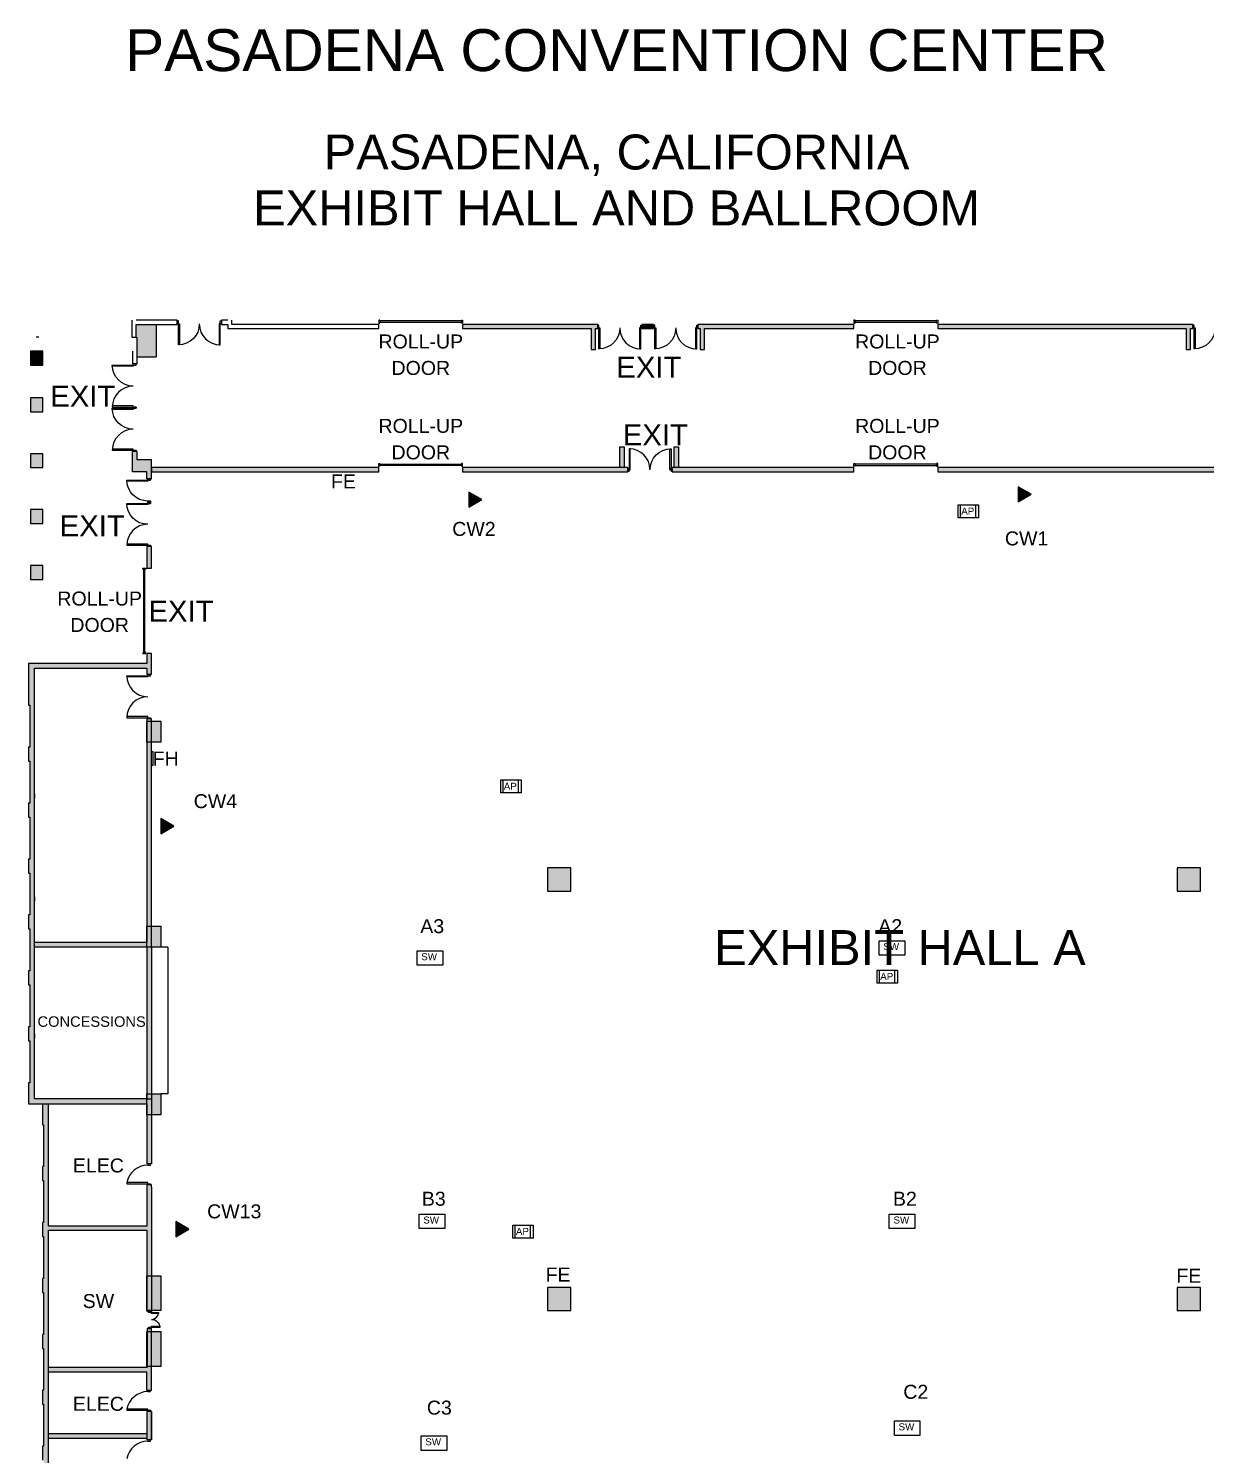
# Model space of a CAD drawing. Header units: inches. Extents: x 812 to 4511, y -5858 to -1979.
# Drawn here: x 812 to 2833, y -4434 to -1986 of the extents above; entities that cross this region are included whole.
import ezdxf
from ezdxf.enums import TextEntityAlignment as Align

# ---------------------------------------------------------------- set-up
doc = ezdxf.new("R2010")
doc.units = ezdxf.units.IN
doc.header["$LTSCALE"] = 100
doc.header["$MEASUREMENT"] = 0
for name, color, linetype in [('ap_location', 50, 'CONTINUOUS'), ('bldg_clmn', 9, 'CONTINUOUS'), ('bldg_doors', 9, 'CONTINUOUS'), ('bldg_doors_service', 7, 'CONTINUOUS'), ('bldg_fire', 1, 'CONTINUOUS'), ('bldg_text', 94, 'CONTINUOUS'), ('bldg_text1', 94, 'CONTINUOUS'), ('bldg_title', 101, 'CONTINUOUS'), ('bldg_wallint', 9, 'CONTINUOUS'), ('bldg_wallintsol', 9, 'CONTINUOUS'), ('data_location', 110, 'CONTINUOUS'), ('switch_location', 40, 'CONTINUOUS')]:
    doc.layers.add(name, color=color, linetype=linetype)
doc.styles.add('bldgtx30', font='arial.ttf', dxfattribs={"height": 30})
doc.styles.add('bldgtx36', font='arial.ttf', dxfattribs={"height": 36})
doc.styles.add('bldgtx48', font='arial.ttf', dxfattribs={"height": 48})
doc.styles.add('showtx24', font='arial.ttf', dxfattribs={"height": 24})
doc.styles.add('showtx60', font='arial.ttf', dxfattribs={"height": 60})

msp = doc.modelspace()

# ---------------------------------------------------------------- hatches: boundary and pattern name
at = {"layer": 'bldg_clmn'}
for points in [[(1015.5, -3175), (1039.5, -3175), (1039.5, -3211), (1015.5, -3211)], [(1743.5, -3467), (1743.5, -3427), (1703.5, -3427), (1703.5, -3467)], [(2824.5, -3467), (2824.5, -3427), (2784.5, -3427), (2784.5, -3467)], [(1015.5, -3527), (1039.5, -3527), (1039.5, -3563), (1015.5, -3563)], [(1015.5, -3815), (1039.5, -3815), (1039.5, -3851), (1015.5, -3851)], [(1015.5, -4127), (1039.5, -4127), (1039.5, -4187), (1015.5, -4187)], [(1743.5, -4187), (1743.5, -4147), (1703.5, -4147), (1703.5, -4187)], [(2824.5, -4187), (2824.5, -4147), (2784.5, -4147), (2784.5, -4187)], [(1015.5, -4223), (1039.5, -4223), (1039.5, -4283), (1015.5, -4283)]]:
    msp.add_hatch(color=256, dxfattribs=at).paths.add_polyline_path(points)
at = {"layer": 'bldg_wallint'}
for points in [[(836.6, -2539.5), (815.6, -2539.5), (815.6, -2563.5), (836.6, -2563.5)], [(1023.5, -2726.5), (998.7, -2726.5), (998.7, -2711.7), (990.6, -2711.7), (990.6, -2747), (1015.3, -2747), (1015.3, -2759), (1023.5, -2759)]]:
    msp.add_hatch(color=256, dxfattribs=at).paths.add_polyline_path(points)
at = {"layer": 'bldg_wallintsol'}
for points in [[(1031.4, -2494), (996.8, -2494), (996.8, -2515.6), (998.7, -2515.6), (998.7, -2549.3), (1031.4, -2549.3)], [(1789.5, -2493.7), (1781.8, -2493.7), (1557.5, -2493.7), (1557.5, -2501), (1778.2, -2501), (1778.2, -2537), (1785.5, -2537), (1785.5, -2501), (1789.5, -2501)], [(1885.5, -2493.7), (1865.5, -2493.7), (1865.5, -2501), (1885.5, -2501)], [(2229.5, -2493.7), (1969.1, -2493.7), (1961.5, -2493.7), (1961.5, -2501), (1965.5, -2501), (1965.5, -2537), (1972.7, -2537), (1972.7, -2501), (2229.5, -2501)], [(2811.5, -2493.7), (2803.8, -2493.7), (2373.5, -2493.7), (2373.5, -2501), (2800.2, -2501), (2800.2, -2537), (2807.5, -2537), (2807.5, -2501), (2811.5, -2501)], [(1834.8, -2703.7), (1827.6, -2703.7), (1827.6, -2739.7), (1834.8, -2739.7)], [(1928.3, -2703.7), (1921, -2703.7), (1921, -2739.7), (1928.3, -2739.7)], [(1413.5, -2739.7), (1023.5, -2739.7), (1023.5, -2747), (1413.5, -2747)], [(1841.5, -2739.7), (1557.5, -2739.7), (1557.5, -2747), (1841.5, -2747)], [(2229.5, -2739.7), (1917.5, -2739.7), (1917.5, -2747), (2229.5, -2747)], [(2897.5, -2739.7), (2373.5, -2739.7), (2373.5, -2747), (2897.5, -2747)], [(1023.5, -2875), (1015.3, -2875), (1015.3, -2912), (1023.5, -2912)], [(1023.5, -3823.6), (1015.3, -3823.6), (822.3, -3823.6), (822.3, -3083.9), (836.2, -3083.9), (1015.3, -3083.9), (1015.3, -3095), (1023.5, -3095), (1023.5, -3083.9), (1023.5, -3059), (1015.3, -3059), (1015.3, -3075.7), (845.2, -3075.7), (836.2, -3075.7), (812.2, -3075.7), (812.2, -3147.7), (814.2, -3147.7), (814.2, -3219.7), (812.2, -3219.7), (812.2, -3243.7), (814.2, -3243.7), (814.2, -3315.7), (812.2, -3315.7), (812.2, -3339.7), (814.2, -3339.7), (814.2, -3411.7), (812.2, -3411.7), (812.2, -3435.7), (814.2, -3435.7), (814.2, -3507.7), (812.2, -3507.7), (812.2, -3531.7), (814.2, -3531.7), (814.2, -3603.7), (812.2, -3603.7), (812.2, -3627.7), (814.2, -3627.7), (814.2, -3699.7), (812.2, -3699.7), (812.2, -3723.7), (814.2, -3723.7), (814.2, -3795.7), (812.2, -3795.7), (812.2, -3831.7), (1015.3, -3831.7), (1015.3, -3935), (1023.5, -3935)], [(1023.5, -3171), (1015.3, -3171), (1015.3, -3555), (822.3, -3555), (822.3, -3563), (1023.5, -3563)], [(1023.5, -3563), (1015.3, -3563), (1015.3, -3823.6), (1023.5, -3823.6)], [(1023.5, -3975), (1023.5, -3971), (1015.3, -3971), (1015.3, -4041.7), (846.3, -4041.7), (846.3, -3831.7), (836.2, -3831.7), (836.2, -3867.7), (838.2, -3867.7), (838.2, -3939.7), (836.2, -3939.7), (836.2, -3963.7), (838.2, -3963.7), (838.2, -4035.7), (836.2, -4035.7), (836.2, -4059.7), (838.2, -4059.7), (838.2, -4131.7), (836.2, -4131.7), (836.2, -4155.7), (838.2, -4155.7), (838.2, -4227.7), (836.2, -4227.7), (836.2, -4251.7), (838.2, -4251.7), (838.2, -4323.7), (836.2, -4323.7), (836.2, -4347.7), (838.2, -4347.7), (838.2, -4419.7), (836.2, -4419.7), (836.2, -4443.7), (838.2, -4443.7), (838.2, -4515.7), (836.2, -4515.7), (836.2, -4551.7), (812.2, -4551.7), (822.3, -4559.9), (846.3, -4559.9), (846.3, -4552.6), (846.3, -4049), (1015.3, -4049), (1015.3, -4187.9), (1023.5, -4187.9)], [(1023.5, -4217.9), (1016.2, -4217.9), (1016.2, -4284.7), (846.3, -4284.7), (846.3, -4291.9), (1015.3, -4291.9), (1015.3, -4324), (1023.5, -4324)], [(1023.5, -4360), (1015.3, -4360), (1015.3, -4409), (1023.5, -4409)], [(1015.3, -4398.4), (846.3, -4398.4), (846.3, -4405.7), (1015.3, -4405.7)]]:
    msp.add_hatch(color=256, dxfattribs=at).paths.add_polyline_path(points)
h = msp.add_hatch(color=256, dxfattribs=at)
h.paths.add_polyline_path([(815.6, -2643.7), (836.6, -2643.7), (836.6, -2619.7), (815.6, -2619.7)])
h.paths.add_polyline_path([(836.6, -2907.7), (815.6, -2907.7), (815.6, -2931.7), (836.6, -2931.7)])
h.paths.add_polyline_path([(815.6, -2835.7), (836.6, -2835.7), (836.6, -2811.7), (815.6, -2811.7)])
h.paths.add_polyline_path([(815.6, -2739.7), (836.6, -2739.7), (836.6, -2715.7), (815.6, -2715.7)])
at = {"layer": 'data_location'}
h = msp.add_hatch(color=256, dxfattribs=at)
h.dxf.hatch_style = 1
h.paths.add_polyline_path([(1590.6, -2794.6), (1568.2, -2781.7), (1568.2, -2807.5)])
h = msp.add_hatch(color=256, dxfattribs=at)
h.dxf.hatch_style = 1
h.paths.add_polyline_path([(2533.8, -2785.5), (2511.4, -2772.5), (2511.4, -2798.4)])
h = msp.add_hatch(color=256, dxfattribs=at)
h.dxf.hatch_style = 1
h.paths.add_polyline_path([(1039.5, -3342.3), (1039.5, -3368.2), (1061.8, -3355.3)])
h = msp.add_hatch(color=256, dxfattribs=at)
h.dxf.hatch_style = 1
h.paths.add_polyline_path([(1065.3, -4034.1), (1065.3, -4060), (1087.7, -4047)])

# ---------------------------------------------------------------- linework, layer by layer
at = {"layer": 'ap_location'}
for p, q in [((2411.9, -2803.4), (2411.9, -2825.8)), ((2438.4, -2803.4), (2438.4, -2825.8)), ((1626.4, -3275.8), (1626.4, -3298.2)), ((1652.9, -3275.8), (1652.9, -3298.2)), ((2272.8, -3602.4), (2272.8, -3624.7)), ((2299.3, -3602.4), (2299.3, -3624.7)), ((1647.2, -4040), (1647.2, -4062.4)), ((1673.7, -4040), (1673.7, -4062.4))]:
    msp.add_line(p, q, dxfattribs=at)
for points in [[(2408.6, -2803.4), (2443.3, -2803.4), (2443.3, -2825.8), (2408.6, -2825.8)], [(1623.1, -3275.8), (1657.9, -3275.8), (1657.9, -3298.2), (1623.1, -3298.2)], [(2269.5, -3602.4), (2304.3, -3602.4), (2304.3, -3624.7), (2269.5, -3624.7)], [(1643.9, -4040), (1678.7, -4040), (1678.7, -4062.4), (1643.9, -4062.4)]]:
    msp.add_lwpolyline(points, close=True, dxfattribs=at)
at = {"layer": 'bldg_clmn'}
for points in [[(1015.5, -3175), (1039.5, -3175), (1039.5, -3211), (1015.5, -3211)], [(1743.5, -3467), (1743.5, -3427), (1703.5, -3427), (1703.5, -3467)], [(2824.5, -3467), (2824.5, -3427), (2784.5, -3427), (2784.5, -3467)], [(1015.5, -3527), (1039.5, -3527), (1039.5, -3563), (1015.5, -3563)], [(1015.5, -3815), (1039.5, -3815), (1039.5, -3851), (1015.5, -3851)], [(1015.5, -4127), (1039.5, -4127), (1039.5, -4187), (1015.5, -4187)], [(1743.5, -4187), (1743.5, -4147), (1703.5, -4147), (1703.5, -4187)], [(2824.5, -4187), (2824.5, -4147), (2784.5, -4147), (2784.5, -4187)], [(1015.5, -4223), (1039.5, -4223), (1039.5, -4283), (1015.5, -4283)]]:
    msp.add_lwpolyline(points, close=True, dxfattribs=at)
msp.add_lwpolyline([(1015.5, -3823.6), (1015.5, -3815), (1039.5, -3815), (1039.5, -3851), (1015.5, -3851), (1015.5, -3831.7)], dxfattribs=at)
at = {"layer": 'bldg_doors'}
for p, q in [((1069.5, -2487.9), (1067.5, -2487.9)), ((1067.5, -2487.9), (1067.5, -2492.9)), ((1067.5, -2492.9), (1069.5, -2492.9)), ((1069.5, -2492.9), (1069.5, -2487.9)), ((1069.5, -2492.9), (1071.5, -2492.9)), ((1069.5, -2528.9), (1069.5, -2492.9)), ((1071.5, -2492.9), (1071.5, -2528.9)), ((1141.5, -2492.9), (1139.5, -2492.9)), ((1139.5, -2492.9), (1139.5, -2528.9)), ((1141.5, -2487.9), (1143.5, -2487.9)), ((1141.5, -2492.9), (1141.5, -2487.9)), ((1141.5, -2528.9), (1141.5, -2492.9)), ((1143.5, -2492.9), (1141.5, -2492.9)), ((1143.5, -2487.9), (1143.5, -2492.9)), ((1791.5, -2494.9), (1789.5, -2494.9)), ((1789.5, -2494.9), (1789.5, -2499.9)), ((1791.5, -2499.9), (1791.5, -2494.9)), ((1863.5, -2494.9), (1865.5, -2494.9)), ((1863.5, -2499.9), (1863.5, -2494.9)), ((1865.5, -2494.9), (1865.5, -2499.9)), ((1887.5, -2494.9), (1885.5, -2494.9)), ((1885.5, -2494.9), (1885.5, -2499.9)), ((1887.5, -2499.9), (1887.5, -2494.9)), ((1959.5, -2494.9), (1961.5, -2494.9)), ((1959.5, -2499.9), (1959.5, -2494.9)), ((1961.5, -2494.9), (1961.5, -2499.9)), ((2813.5, -2494.9), (2811.5, -2494.9)), ((2811.5, -2494.9), (2811.5, -2499.9)), ((2813.5, -2499.9), (2813.5, -2494.9)), ((1789.5, -2499.9), (1791.5, -2499.9)), ((1791.5, -2499.9), (1793.5, -2499.9)), ((1791.5, -2535.9), (1791.5, -2499.9)), ((1793.5, -2499.9), (1793.5, -2535.9)), ((1863.5, -2499.9), (1861.5, -2499.9)), ((1861.5, -2499.9), (1861.5, -2535.9)), ((1863.5, -2535.9), (1863.5, -2499.9)), ((1865.5, -2499.9), (1863.5, -2499.9)), ((1885.5, -2499.9), (1887.5, -2499.9)), ((1887.5, -2499.9), (1889.5, -2499.9)), ((1887.5, -2535.9), (1887.5, -2499.9)), ((1889.5, -2499.9), (1889.5, -2535.9)), ((1959.5, -2499.9), (1957.5, -2499.9)), ((1957.5, -2499.9), (1957.5, -2535.9)), ((1959.5, -2535.9), (1959.5, -2499.9)), ((1961.5, -2499.9), (1959.5, -2499.9)), ((2811.5, -2499.9), (2813.5, -2499.9)), ((2813.5, -2499.9), (2815.5, -2499.9)), ((2813.5, -2535.9), (2813.5, -2499.9)), ((2815.5, -2499.9), (2815.5, -2535.9)), ((1071.5, -2528.9), (1069.5, -2528.9)), ((1139.5, -2528.9), (1141.5, -2528.9)), ((1793.5, -2535.9), (1791.5, -2535.9)), ((1861.5, -2535.9), (1863.5, -2535.9)), ((1889.5, -2535.9), (1887.5, -2535.9)), ((1957.5, -2535.9), (1959.5, -2535.9)), ((2815.5, -2535.9), (2813.5, -2535.9)), ((956.1, -2565.7), (956.1, -2563.7)), ((956.1, -2563.7), (992.1, -2563.7)), ((992.1, -2565.7), (956.1, -2565.7)), ((997.1, -2561.7), (992.1, -2561.7)), ((992.1, -2561.7), (992.1, -2563.7)), ((997.1, -2561.7), (992.1, -2561.7)), ((992.1, -2561.7), (992.1, -2563.7)), ((992.1, -2563.7), (997.1, -2563.7)), ((992.1, -2563.7), (992.1, -2565.7)), ((992.1, -2563.7), (997.1, -2563.7)), ((997.1, -2563.7), (997.1, -2561.7)), ((997.1, -2563.7), (997.1, -2561.7)), ((992.1, -2633.7), (956.1, -2633.7)), ((956.1, -2633.7), (956.1, -2635.7)), ((956.1, -2635.7), (992.1, -2635.7)), ((956.1, -2639.7), (956.1, -2637.7)), ((956.1, -2637.7), (992.1, -2637.7)), ((992.1, -2639.7), (956.1, -2639.7)), ((992.1, -2635.7), (992.1, -2633.7)), ((992.1, -2637.7), (992.1, -2635.7)), ((992.1, -2635.7), (997.1, -2635.7)), ((997.1, -2635.7), (992.1, -2635.7)), ((992.1, -2635.7), (992.1, -2637.7)), ((997.1, -2637.7), (992.1, -2637.7)), ((992.1, -2637.7), (992.1, -2639.7)), ((992.1, -2637.7), (997.1, -2637.7)), ((997.1, -2635.7), (997.1, -2637.7)), ((997.1, -2637.7), (997.1, -2635.7)), ((992.1, -2707.7), (956.1, -2707.7)), ((956.1, -2707.7), (956.1, -2709.7)), ((956.1, -2709.7), (992.1, -2709.7)), ((992.1, -2709.7), (992.1, -2707.7)), ((992.1, -2711.7), (992.1, -2709.7)), ((992.1, -2711.7), (992.1, -2709.7)), ((992.1, -2709.7), (997.1, -2709.7)), ((997.1, -2711.7), (992.1, -2711.7)), ((997.1, -2711.7), (992.1, -2711.7)), ((997.1, -2709.7), (997.1, -2711.7)), ((997.1, -2709.7), (997.1, -2711.7)), ((1845.5, -2707.4), (1843.5, -2707.4)), ((1843.5, -2707.4), (1843.5, -2743.4)), ((1845.5, -2743.4), (1845.5, -2707.4)), ((1913.5, -2743.4), (1913.5, -2707.4)), ((1913.5, -2707.4), (1915.5, -2707.4)), ((1915.5, -2707.4), (1915.5, -2743.4)), ((1843.5, -2740.9), (1841.5, -2740.9)), ((1841.5, -2740.9), (1841.5, -2745.9)), ((1843.5, -2745.9), (1843.5, -2740.9)), ((1915.5, -2740.9), (1917.5, -2740.9)), ((1915.5, -2745.9), (1915.5, -2740.9)), ((1917.5, -2740.9), (1917.5, -2745.9)), ((980.9, -2763), (980.9, -2761)), ((980.9, -2761), (1016.9, -2761)), ((1016.9, -2763), (980.9, -2763)), ((1021.9, -2759), (1016.9, -2759)), ((1016.9, -2759), (1016.9, -2761)), ((1016.9, -2761), (1021.9, -2761)), ((1016.9, -2761), (1016.9, -2763)), ((1021.9, -2761), (1021.9, -2759)), ((1841.5, -2745.9), (1843.5, -2745.9)), ((1843.5, -2743.4), (1845.5, -2743.4)), ((1915.5, -2743.4), (1913.5, -2743.4)), ((1917.5, -2745.9), (1915.5, -2745.9)), ((980.9, -2803), (980.9, -2801)), ((980.9, -2801), (1016.9, -2801)), ((1016.9, -2803), (980.9, -2803)), ((1016.9, -2799), (1016.9, -2797)), ((1016.9, -2797), (1021.9, -2797)), ((1021.9, -2797), (1016.9, -2797)), ((1016.9, -2797), (1016.9, -2799)), ((1016.9, -2801), (1016.9, -2799)), ((1016.9, -2799), (1021.9, -2799)), ((1021.9, -2799), (1016.9, -2799)), ((1016.9, -2799), (1016.9, -2801)), ((1021.9, -2799), (1016.9, -2799)), ((1016.9, -2799), (1021.9, -2799)), ((1021.9, -2801), (1016.9, -2801)), ((1016.9, -2801), (1016.9, -2803)), ((1016.9, -2801), (1021.9, -2801)), ((1021.9, -2797), (1021.9, -2799)), ((1021.9, -2799), (1021.9, -2797)), ((1021.9, -2799), (1021.9, -2801)), ((1021.9, -2801), (1021.9, -2799)), ((1016.9, -2871), (980.9, -2871)), ((980.9, -2871), (980.9, -2873)), ((980.9, -2873), (1016.9, -2873)), ((1016.9, -2873), (1016.9, -2871)), ((1016.9, -2875), (1016.9, -2873)), ((1016.9, -2873), (1021.9, -2873)), ((1016.9, -2875), (1016.9, -2873)), ((1016.9, -2875), (1016.9, -2873)), ((1016.9, -2873), (1021.9, -2873)), ((1021.9, -2875), (1016.9, -2875)), ((1021.9, -2875), (1016.9, -2875)), ((1021.9, -2875), (1016.9, -2875)), ((1021.9, -2873), (1021.9, -2875)), ((1021.9, -2873), (1021.9, -2875)), ((1021.9, -2873), (1021.9, -2875)), ((1008.4, -2914), (1008.4, -2912)), ((1008.4, -2912), (1013.4, -2912)), ((1013.4, -2912), (1013.4, -2914)), ((1013.4, -2914), (1008.4, -2914)), ((1011.9, -2914), (1009.9, -2914)), ((1009.9, -2914), (1009.9, -3057)), ((1011.9, -3057), (1011.9, -2914)), ((1008.4, -3057), (1008.4, -3059)), ((1013.4, -3057), (1008.4, -3057)), ((1008.4, -3059), (1013.4, -3059)), ((1009.9, -3057), (1011.9, -3057)), ((1013.4, -3059), (1013.4, -3057)), ((980.9, -3098.7), (980.9, -3097)), ((980.9, -3097), (1016.9, -3097)), ((1016.9, -3098.7), (980.9, -3098.7)), ((1021.9, -3095), (1016.9, -3095)), ((1021.9, -3095), (1016.9, -3095)), ((1016.9, -3095), (1016.9, -3097)), ((1021.9, -3095), (1016.9, -3095)), ((1021.9, -3095), (1016.9, -3095)), ((1016.9, -3095), (1016.9, -3097)), ((1016.9, -3097), (1021.9, -3097)), ((1016.9, -3097), (1016.9, -3098.7)), ((1016.9, -3097), (1021.9, -3097)), ((1021.9, -3097), (1021.9, -3095)), ((1021.9, -3097), (1021.9, -3095)), ((1016.9, -3167.2), (980.9, -3167.2)), ((980.9, -3167.2), (980.9, -3169)), ((980.9, -3169), (1016.9, -3169)), ((1016.9, -3169), (1016.9, -3167.2)), ((1016.9, -3171), (1016.9, -3169)), ((1016.9, -3169), (1021.9, -3169)), ((1021.9, -3171), (1016.9, -3171)), ((1021.9, -3169), (1021.9, -3171)), ((1021.9, -3935), (1016.9, -3935)), ((1021.9, -3935), (1016.9, -3935)), ((1016.9, -3935), (1016.9, -3937)), ((1021.9, -3935), (1016.9, -3935)), ((1016.9, -3937), (1021.9, -3937)), ((1021.9, -3937), (1021.9, -3935)), ((1016.9, -3967.2), (980.9, -3967.2)), ((980.9, -3967.2), (980.9, -3969)), ((980.9, -3969), (1016.9, -3969)), ((1016.9, -3969), (1016.9, -3967.2)), ((1016.9, -3971), (1016.9, -3969)), ((1016.9, -3969), (1021.9, -3969)), ((1021.9, -3971), (1016.9, -3971)), ((1021.9, -3969), (1021.9, -3971)), ((1018.5, -4189.9), (1018.5, -4187.9)), ((1018.5, -4187.9), (1023.5, -4187.9)), ((1023.5, -4189.9), (1018.5, -4189.9)), ((1023.5, -4187.9), (1023.5, -4189.9)), ((1023.5, -4191.9), (1023.5, -4189.9)), ((1023.5, -4189.9), (1035.5, -4189.9)), ((1035.5, -4191.9), (1023.5, -4191.9)), ((1035.5, -4189.9), (1035.5, -4191.9)), ((1018.5, -4215.9), (1018.5, -4217.9)), ((1023.5, -4215.9), (1018.5, -4215.9)), ((1018.5, -4217.9), (1023.5, -4217.9)), ((1023.5, -4215.9), (1023.5, -4213.9)), ((1023.5, -4213.9), (1037.5, -4213.9)), ((1023.5, -4217.9), (1023.5, -4215.9)), ((1037.5, -4215.9), (1023.5, -4215.9)), ((1037.5, -4213.9), (1037.5, -4215.9)), ((1021.9, -4324), (1016.9, -4324)), ((1021.9, -4324), (1016.9, -4324)), ((1016.9, -4324), (1016.9, -4326)), ((1021.9, -4324), (1016.9, -4324)), ((1016.9, -4326), (1021.9, -4326)), ((1021.9, -4326), (1021.9, -4324)), ((1016.9, -4356.2), (980.9, -4356.2)), ((980.9, -4356.2), (980.9, -4358)), ((1016.9, -4358), (1016.9, -4356.2)), ((980.9, -4358), (1016.9, -4358)), ((1016.9, -4360), (1016.9, -4358)), ((1016.9, -4358), (1021.9, -4358)), ((1021.9, -4360), (1016.9, -4360)), ((1021.9, -4358), (1021.9, -4360)), ((1021.9, -4409), (1016.9, -4409)), ((1021.9, -4409), (1016.9, -4409)), ((1016.9, -4409), (1016.9, -4411)), ((1021.9, -4409), (1016.9, -4409)), ((1016.9, -4411), (1021.9, -4411)), ((1021.9, -4411), (1021.9, -4409))]:
    msp.add_line(p, q, dxfattribs=at)
at = {"layer": 'bldg_doors', "extrusion": (0, 0, -1)}
for centre, radius, start, end in [((-1069.5, -2492.9), 36, 180, 270), ((-1791.5, -2499.9), 36, 180, 270), ((-1887.5, -2499.9), 36, 180, 270), ((-2813.5, -2499.9), 36, 180, 270), ((-992.1, -2563.7), 36, 270, 0), ((-992.1, -2637.7), 36, 270, 0), ((-1915.5, -2743.4), 36, 0, 90), ((-1016.9, -2761), 36, 270, 0), ((-1016.9, -2801), 36, 270, 0), ((-1023.5, -4215.9), 14, 90, 180)]:
    msp.add_arc(centre, radius, start, end, dxfattribs=at)
at = {"layer": 'bldg_doors'}
for centre, radius, start, end in [((1141.5, -2492.9), 36, 180, 270), ((1863.5, -2499.9), 36, 180, 270), ((1959.5, -2499.9), 36, 180, 270), ((992.1, -2635.7), 36, 90, 180), ((992.1, -2709.7), 36, 90, 180), ((1843.5, -2743.4), 36, 0, 90), ((1016.9, -2873), 36, 90, 180), ((1016.9, -3097), 36, 180, 270), ((1016.9, -3169), 36, 90, 180), ((1017.3, -3974.1), 37.1, 90.6898, 169.3894), ((1023.5, -4189.9), 12, 270, 0), ((1017.3, -4363.1), 37.1, 90.6898, 169.3894), ((1017.3, -4448.1), 37.1, 90.6898, 169.3894)]:
    msp.add_arc(centre, radius, start, end, dxfattribs=at)
at = {"layer": 'bldg_doors_service'}
for p, q in [((1415.5, -2486.4), (1413.5, -2486.4)), ((1413.5, -2486.4), (1413.5, -2491.4)), ((1413.5, -2491.4), (1415.5, -2491.4)), ((1415.5, -2491.4), (1415.5, -2486.4)), ((1555.5, -2487.9), (1415.5, -2487.9)), ((1415.5, -2487.9), (1415.5, -2489.9)), ((1415.5, -2489.9), (1555.5, -2489.9)), ((1555.5, -2486.4), (1557.5, -2486.4)), ((1555.5, -2491.4), (1555.5, -2486.4)), ((1555.5, -2489.9), (1555.5, -2487.9)), ((1557.5, -2491.4), (1555.5, -2491.4)), ((1557.5, -2486.4), (1557.5, -2491.4)), ((2231.5, -2486.4), (2229.5, -2486.4)), ((2229.5, -2486.4), (2229.5, -2491.4)), ((2229.5, -2491.4), (2231.5, -2491.4)), ((2231.5, -2491.4), (2231.5, -2486.4)), ((2371.5, -2487.9), (2231.5, -2487.9)), ((2231.5, -2487.9), (2231.5, -2489.9)), ((2231.5, -2489.9), (2371.5, -2489.9)), ((2371.5, -2486.4), (2373.5, -2486.4)), ((2371.5, -2491.4), (2371.5, -2486.4)), ((2371.5, -2489.9), (2371.5, -2487.9)), ((2373.5, -2491.4), (2371.5, -2491.4)), ((2373.5, -2486.4), (2373.5, -2491.4)), ((1413.5, -2737.4), (1413.5, -2732.4)), ((1413.5, -2732.4), (1415.5, -2732.4)), ((1415.5, -2737.4), (1413.5, -2737.4)), ((1415.5, -2732.4), (1415.5, -2737.4)), ((1415.5, -2735.9), (1415.5, -2733.9)), ((1415.5, -2733.9), (1555.5, -2733.9)), ((1555.5, -2735.9), (1415.5, -2735.9)), ((1557.5, -2732.4), (1555.5, -2732.4)), ((1555.5, -2732.4), (1555.5, -2737.4)), ((1555.5, -2733.9), (1555.5, -2735.9)), ((1555.5, -2737.4), (1557.5, -2737.4)), ((1557.5, -2737.4), (1557.5, -2732.4)), ((2229.5, -2737.4), (2229.5, -2732.4)), ((2229.5, -2732.4), (2231.5, -2732.4)), ((2231.5, -2737.4), (2229.5, -2737.4)), ((2231.5, -2732.4), (2231.5, -2737.4)), ((2231.5, -2733.9), (2231.5, -2735.9)), ((2371.5, -2733.9), (2231.5, -2733.9)), ((2231.5, -2735.9), (2371.5, -2735.9)), ((2373.5, -2732.4), (2371.5, -2732.4)), ((2371.5, -2732.4), (2371.5, -2737.4)), ((2371.5, -2735.9), (2371.5, -2733.9)), ((2371.5, -2737.4), (2373.5, -2737.4)), ((2373.5, -2737.4), (2373.5, -2732.4))]:
    msp.add_line(p, q, dxfattribs=at)
at = {"layer": 'bldg_wallint'}
for p, q in [((989.6, -2486.7), (989.6, -2515.6)), ((1067.5, -2486.7), (996.8, -2486.7)), ((996.8, -2515.6), (996.8, -2494)), ((996.8, -2494), (1067.5, -2494)), ((1031.4, -2494), (1031.4, -2549.3)), ((1067.5, -2494), (1067.5, -2486.7)), ((1154.2, -2486.7), (1143.5, -2486.7)), ((1143.5, -2486.7), (1143.5, -2494)), ((1143.5, -2494), (1154.2, -2494)), ((1154.2, -2494), (1154.2, -2501)), ((1161.5, -2493.7), (1161.5, -2486.7)), ((1413.5, -2493.7), (1161.5, -2493.7)), ((1413.5, -2501), (1413.5, -2493.7)), ((1781.8, -2493.7), (1557.5, -2493.7)), ((1557.5, -2493.7), (1557.5, -2501)), ((1789.5, -2493.7), (1781.8, -2493.7)), ((1789.5, -2501), (1789.5, -2493.7)), ((1885.5, -2493.7), (1865.5, -2493.7)), ((1865.5, -2493.7), (1865.5, -2501)), ((1885.5, -2501), (1885.5, -2493.7)), ((1969.1, -2493.7), (1961.5, -2493.7)), ((1961.5, -2493.7), (1961.5, -2501)), ((2229.5, -2493.7), (1969.1, -2493.7)), ((2229.5, -2501), (2229.5, -2493.7)), ((2803.8, -2493.7), (2373.5, -2493.7)), ((2373.5, -2493.7), (2373.5, -2501)), ((2811.5, -2493.7), (2803.8, -2493.7)), ((2811.5, -2501), (2811.5, -2493.7)), ((830, -2515.6), (825.2, -2515.6)), ((989.6, -2515.6), (996.8, -2515.6)), ((998.7, -2561.7), (998.7, -2515.6)), ((1154.2, -2501), (1413.5, -2501)), ((1557.5, -2501), (1778.2, -2501)), ((1778.2, -2501), (1778.2, -2537)), ((1785.5, -2537), (1785.5, -2501)), ((1785.5, -2501), (1789.5, -2501)), ((1865.5, -2501), (1885.5, -2501)), ((1961.5, -2501), (1965.5, -2501)), ((1965.5, -2501), (1965.5, -2537)), ((1972.7, -2501), (2229.5, -2501)), ((1972.7, -2537), (1972.7, -2501)), ((2373.5, -2501), (2800.2, -2501)), ((2800.2, -2501), (2800.2, -2537)), ((2807.5, -2537), (2807.5, -2501)), ((2807.5, -2501), (2811.5, -2501)), ((815.6, -2539.5), (815.6, -2563.5)), ((836.6, -2539.5), (815.6, -2539.5)), ((836.6, -2563.5), (836.6, -2539.5)), ((990.6, -2539.5), (990.6, -2561.7)), ((1778.2, -2537), (1785.5, -2537)), ((1965.5, -2537), (1972.7, -2537)), ((2800.2, -2537), (2807.5, -2537)), ((815.6, -2563.5), (836.6, -2563.5)), ((998.7, -2561.7), (990.6, -2561.7)), ((998.7, -2549.3), (1031.4, -2549.3)), ((815.6, -2619.7), (815.6, -2643.7)), ((836.6, -2619.7), (815.6, -2619.7)), ((815.6, -2643.7), (836.6, -2643.7)), ((836.6, -2643.7), (836.6, -2619.7)), ((815.6, -2715.7), (815.6, -2739.7)), ((836.6, -2715.7), (815.6, -2715.7)), ((836.6, -2739.7), (836.6, -2715.7)), ((998.7, -2711.7), (990.6, -2711.7)), ((990.6, -2747), (990.6, -2711.7)), ((998.3, -2711.7), (991, -2711.7)), ((998.7, -2726.5), (998.7, -2711.7)), ((1827.6, -2703.7), (1834.8, -2703.7)), ((1827.6, -2739.7), (1827.6, -2703.7)), ((1834.8, -2703.7), (1834.8, -2739.7)), ((1921, -2703.7), (1928.3, -2703.7)), ((1921, -2739.7), (1921, -2703.7)), ((1928.3, -2703.7), (1928.3, -2739.7)), ((815.6, -2739.7), (836.6, -2739.7)), ((1023.5, -2726.5), (998.7, -2726.5)), ((1023.5, -2759), (1023.5, -2726.5)), ((1413.5, -2739.7), (1023.5, -2739.7)), ((1023.5, -2739.7), (1023.5, -2747)), ((1413.5, -2747), (1413.5, -2739.7)), ((1557.5, -2739.7), (1557.5, -2747)), ((1841.5, -2739.7), (1557.5, -2739.7)), ((1841.5, -2747), (1841.5, -2739.7)), ((2229.5, -2739.7), (1917.5, -2739.7)), ((1917.5, -2747), (1917.5, -2739.7)), ((1917.5, -2739.7), (1917.5, -2747)), ((2229.5, -2747), (2229.5, -2739.7)), ((2373.5, -2739.7), (2373.5, -2747)), ((2897.5, -2739.7), (2373.5, -2739.7)), ((1015.3, -2747), (990.6, -2747)), ((1015.3, -2759), (1015.3, -2747)), ((1015.3, -2759), (1023.5, -2759)), ((1023.5, -2747), (1413.5, -2747)), ((1557.5, -2747), (1841.5, -2747)), ((1917.5, -2747), (2229.5, -2747)), ((2373.5, -2747), (2897.5, -2747)), ((815.6, -2811.7), (815.6, -2835.7)), ((836.6, -2811.7), (815.6, -2811.7)), ((836.6, -2835.7), (836.6, -2811.7)), ((815.6, -2835.7), (836.6, -2835.7)), ((1015.3, -2875), (1015.3, -2912)), ((1023.5, -2875), (1015.3, -2875)), ((1023.5, -2875), (1015.3, -2875)), ((1023, -2875), (1015.8, -2875)), ((1023.5, -2912), (1023.5, -2875)), ((815.6, -2907.7), (815.6, -2931.7)), ((836.6, -2907.7), (815.6, -2907.7)), ((836.6, -2931.7), (836.6, -2907.7)), ((1015.3, -2912), (1023.5, -2912)), ((815.6, -2931.7), (836.6, -2931.7)), ((1015.3, -3059), (1015.3, -3075.7)), ((1023.5, -3059), (1015.3, -3059)), ((1023.5, -3083.9), (1023.5, -3059)), ((812.2, -3075.7), (812.2, -3147.7)), ((836.2, -3075.7), (812.2, -3075.7)), ((822.3, -3823.6), (822.3, -3083.9)), ((822.3, -3083.9), (836.2, -3083.9)), ((836.2, -3075.7), (836.2, -3075.7)), ((845.2, -3075.7), (836.2, -3075.7)), ((836.2, -3083.9), (1015.3, -3083.9)), ((1015.3, -3075.7), (845.2, -3075.7)), ((845.2, -3075.7), (845.2, -3075.7)), ((1015.3, -3083.9), (1015.3, -3095)), ((1023.5, -3095), (1023.5, -3083.9)), ((1023.5, -3095), (1015.3, -3095)), ((1023.5, -3095), (1015.3, -3095)), ((812.2, -3147.7), (814.2, -3147.7)), ((814.2, -3147.7), (814.2, -3219.7)), ((1015.3, -3171), (1015.3, -3555)), ((1023.5, -3171), (1015.3, -3171)), ((1023.5, -3563), (1023.5, -3171)), ((812.2, -3219.7), (812.2, -3243.7)), ((814.2, -3219.7), (812.2, -3219.7)), ((1023.5, -3227.3), (1025.5, -3227.3)), ((1025.5, -3227.3), (1025.5, -3251.3)), ((812.2, -3243.7), (814.2, -3243.7)), ((814.2, -3243.7), (814.2, -3315.7)), ((1025.5, -3251.3), (1023.5, -3251.3)), ((822.3, -3299.9), (822.3, -3307.1)), ((812.2, -3315.7), (812.2, -3339.7)), ((814.2, -3315.7), (812.2, -3315.7)), ((812.2, -3339.7), (814.2, -3339.7)), ((814.2, -3339.7), (814.2, -3411.7)), ((812.2, -3411.7), (812.2, -3435.7)), ((814.2, -3411.7), (812.2, -3411.7)), ((812.2, -3435.7), (814.2, -3435.7)), ((814.2, -3435.7), (814.2, -3507.7)), ((822.3, -3476.5), (822.3, -3483.7)), ((812.2, -3507.7), (812.2, -3531.7)), ((814.2, -3507.7), (812.2, -3507.7)), ((812.2, -3531.7), (814.2, -3531.7)), ((814.2, -3531.7), (814.2, -3603.7)), ((1015.3, -3555), (822.3, -3555)), ((1023.5, -3563), (822.3, -3563)), ((1015.3, -3563), (1015.3, -3823.6)), ((1023.5, -3563), (1023.5, -3935)), ((1051.5, -3563), (1039.5, -3563)), ((1051.5, -3563), (1051.5, -3815)), ((812.2, -3603.7), (812.2, -3627.7)), ((814.2, -3603.7), (812.2, -3603.7)), ((812.2, -3627.7), (814.2, -3627.7)), ((814.2, -3627.7), (814.2, -3699.7)), ((812.2, -3699.7), (812.2, -3723.7)), ((814.2, -3699.7), (812.2, -3699.7)), ((822.3, -3711.7), (822.3, -3719)), ((812.2, -3723.7), (814.2, -3723.7)), ((814.2, -3723.7), (814.2, -3795.7)), ((812.2, -3795.7), (812.2, -3831.7)), ((814.2, -3795.7), (812.2, -3795.7)), ((1051.5, -3815), (1039.5, -3815)), ((812.2, -3831.7), (1015.5, -3831.7)), ((1015.5, -3823.6), (822.3, -3823.6)), ((836.2, -3831.7), (836.2, -3867.7)), ((846.3, -4041.7), (846.3, -3831.7)), ((1015.3, -3831.7), (1015.3, -3935)), ((836.2, -3867.7), (838.2, -3867.7)), ((838.2, -3867.7), (838.2, -3939.7)), ((836.2, -3939.7), (836.2, -3963.7)), ((838.2, -3939.7), (836.2, -3939.7)), ((1023.5, -3935), (1015.3, -3935)), ((836.2, -3963.7), (838.2, -3963.7)), ((838.2, -3963.7), (838.2, -4035.7)), ((1023.5, -3971), (1015.3, -3971)), ((1015.3, -3971), (1015.3, -4041.7)), ((1023.5, -3975), (1023.5, -4187.9)), ((836.2, -4035.7), (836.2, -4059.7)), ((838.2, -4035.7), (836.2, -4035.7)), ((836.2, -4059.7), (838.2, -4059.7)), ((838.2, -4059.7), (838.2, -4131.7)), ((1015.3, -4041.7), (846.3, -4041.7)), ((846.3, -4559.9), (846.3, -4049)), ((846.3, -4049), (1015.3, -4049)), ((1015.3, -4049), (1015.3, -4187.9)), ((836.2, -4131.7), (836.2, -4155.7)), ((838.2, -4131.7), (836.2, -4131.7)), ((836.2, -4155.7), (838.2, -4155.7)), ((838.2, -4155.7), (838.2, -4227.7)), ((1015.3, -4187.9), (1023.5, -4187.9)), ((836.2, -4227.7), (836.2, -4251.7)), ((838.2, -4227.7), (836.2, -4227.7)), ((1016.2, -4217.9), (1016.2, -4284.7)), ((1023.5, -4217.9), (1016.2, -4217.9)), ((1023.5, -4324), (1023.5, -4217.9)), ((836.2, -4251.7), (838.2, -4251.7)), ((838.2, -4251.7), (838.2, -4323.7)), ((1016.2, -4284.7), (846.3, -4284.7)), ((846.3, -4291.9), (1015.3, -4291.9)), ((1015.3, -4324), (1015.3, -4291.9)), ((836.2, -4323.7), (836.2, -4347.7)), ((838.2, -4323.7), (836.2, -4323.7)), ((1023.5, -4324), (1015.3, -4324)), ((836.2, -4347.7), (838.2, -4347.7)), ((838.2, -4347.7), (838.2, -4419.7)), ((1023.5, -4360), (1015.3, -4360)), ((1015.3, -4360), (1015.3, -4409)), ((1023.5, -4360), (1023.5, -4409)), ((1023.5, -4409), (1023.5, -4360)), ((1016.2, -4398.4), (846.3, -4398.4)), ((846.3, -4405.7), (1015.3, -4405.7)), ((836.2, -4419.7), (836.2, -4443.7)), ((838.2, -4419.7), (836.2, -4419.7)), ((1023.5, -4409), (1015.3, -4409))]:
    msp.add_line(p, q, dxfattribs=at)
at = {"layer": 'bldg_wallintsol'}
for p, q in [((1015.3, -3823.6), (1023.5, -3823.6)), ((1023.5, -3975), (1023.5, -3971))]:
    msp.add_line(p, q, dxfattribs=at)
at = {"layer": 'data_location'}
for points in [[(1590.6, -2794.6), (1568.2, -2781.7), (1568.2, -2807.5)], [(2533.8, -2785.5), (2511.4, -2772.5), (2511.4, -2798.4)], [(1061.8, -3355.3), (1039.5, -3342.3), (1039.5, -3368.2)], [(1087.7, -4047), (1065.3, -4034.1), (1065.3, -4060)]]:
    msp.add_lwpolyline(points, close=True, dxfattribs=at)
at = {"layer": 'switch_location'}
for points in [[(1479.5, -3569.1), (1523.4, -3569.1), (1523.4, -3594), (1479.5, -3594)], [(2272.8, -3551.8), (2316.7, -3551.8), (2316.7, -3576.6), (2272.8, -3576.6)], [(1483, -4021.3), (1526.9, -4021.3), (1526.9, -4046.1), (1483, -4046.1)], [(2290.3, -4021.2), (2334.2, -4021.2), (2334.2, -4046), (2290.3, -4046)], [(2299.1, -4376.3), (2342.9, -4376.3), (2342.9, -4401.1), (2299.1, -4401.1)], [(1486.5, -4402), (1530.4, -4402), (1530.4, -4426.9), (1486.5, -4426.9)]]:
    msp.add_lwpolyline(points, close=True, dxfattribs=at)

# ---------------------------------------------------------------- texts
at = {"layer": 'ap_location', "char_height": 12, "attachment_point": 1, "style": 'bldgtx48'}
for insert in [(2413.8, -2808.3), (1628.3, -3280.7), (2274.7, -3607.2), (1649.1, -4044.9)]:
    msp.add_mtext_dynamic_manual_height_columns('AP', width=42.772, gutter_width=240, heights=[0], dxfattribs=dict(at, insert=insert))
at = {"layer": 'bldg_fire', "style": 'bldgtx36'}
for s, p in [('FE', (1353, -2775.4)), ('FH', (1047.7, -3251.1)), ('FE', (1721.5, -4137.1)), ('FE', (2804.6, -4139.1))]:
    msp.add_text(s, height=24, dxfattribs=at).set_placement(p, align=Align.CENTER)
at = {"layer": 'bldg_text'}
for s, height, style, p in [('ROLL-UP', 24, 'bldgtx30', (1485.8, -2535.1)), ('ROLL-UP', 24, 'bldgtx30', (2304.2, -2535.1)), ('DOOR', 24, 'bldgtx30', (1485.8, -2580.5)), ('EXIT', 36, 'bldgtx36', (1877.4, -2585.3)), ('DOOR', 24, 'bldgtx30', (2304.2, -2580.5)), ('EXIT', 36, 'bldgtx36', (905.4, -2635.1)), ('ROLL-UP', 24, 'bldgtx30', (1485.8, -2680)), ('EXIT', 36, 'bldgtx36', (1888.5, -2701.5)), ('ROLL-UP', 24, 'bldgtx30', (2304.2, -2680)), ('DOOR', 24, 'bldgtx30', (1485.8, -2725.4)), ('DOOR', 24, 'bldgtx30', (2304.2, -2725.4)), ('EXIT', 36, 'bldgtx36', (921.6, -2857.4)), ('ROLL-UP', 24, 'bldgtx30', (934.4, -2976.4)), ('EXIT', 36, 'bldgtx36', (1074, -3004)), ('DOOR', 24, 'bldgtx30', (934.4, -3021.8)), ('CONCESSIONS', 18, 'bldgtx30', (920.6, -3699.7)), ('ELEC', 24, 'bldgtx30', (932.2, -3949.7)), ('SW', 24, 'bldgtx36', (932.2, -4182.5)), ('ELEC', 24, 'bldgtx30', (932.2, -4358.9))]:
    msp.add_text(s, height=height, dxfattribs=dict(at, style=style)).set_placement(p, align=Align.CENTER)
at = {"layer": 'bldg_text1', "style": 'bldgtx36'}
msp.add_text('EXHIBIT HALL A', height=60, dxfattribs=at).set_placement((2308.5, -3593.7), align=Align.CENTER)
at = {"layer": 'bldg_title', "style": 'showtx60'}
for s, height, p in [('PASADENA CONVENTION CENTER', 72, (1821.9, -2058.9)), ('PASADENA, CALIFORNIA', 60, (1821.9, -2227.8)), ('EXHIBIT HALL AND BALLROOM', 60, (1821.9, -2323.8))]:
    msp.add_text(s, height=height, dxfattribs=at).set_placement(p, align=Align.CENTER)
at = {"layer": 'data_location', "char_height": 24, "attachment_point": 1, "style": 'showtx24'}
for s, width, insert in [('CW2', 175.248, (1539.8, -2832.9)), ('CW1', 191.627, (2488.8, -2849.2)), ('CW4', 186.713, (1095.9, -3300.3)), ('CW13', 171.973, (1118.9, -4004.5))]:
    msp.add_mtext_dynamic_manual_height_columns(s, width=width, gutter_width=120, heights=[0], dxfattribs=dict(at, insert=insert))
at = {"layer": 'switch_location', "attachment_point": 1}
for s, width, gutter_width, insert, char_height, style in [('A3', 139.238, 120, (1484.9, -3514.9), 24, 'showtx24'), ('A2', 139.238, 120, (2271.3, -3514.9), 24, 'showtx24'), ('SW', 42.772, 240, (1486.6, -3573.3), 12, 'bldgtx48'), ('SW', 42.772, 240, (2280, -3555.9), 12, 'bldgtx48'), ('B3', 139.238, 120, (1487.6, -3982.8), 24, 'showtx24'), ('B2', 139.238, 120, (2296.5, -3982.8), 24, 'showtx24'), ('SW', 42.772, 240, (1490.1, -4025.4), 12, 'bldgtx48'), ('SW', 42.772, 240, (2297.4, -4025.4), 12, 'bldgtx48'), ('C2', 139.238, 120, (2314.3, -4314.3), 24, 'showtx24'), ('C3', 139.238, 120, (1496.2, -4341.5), 24, 'showtx24'), ('SW', 42.772, 240, (2306.2, -4380.4), 12, 'bldgtx48'), ('SW', 42.772, 240, (1493.6, -4406.2), 12, 'bldgtx48')]:
    msp.add_mtext_dynamic_manual_height_columns(s, width=width, gutter_width=gutter_width, heights=[0], dxfattribs=dict(at, insert=insert, char_height=char_height, style=style))

doc.saveas('drawing.dxf')
